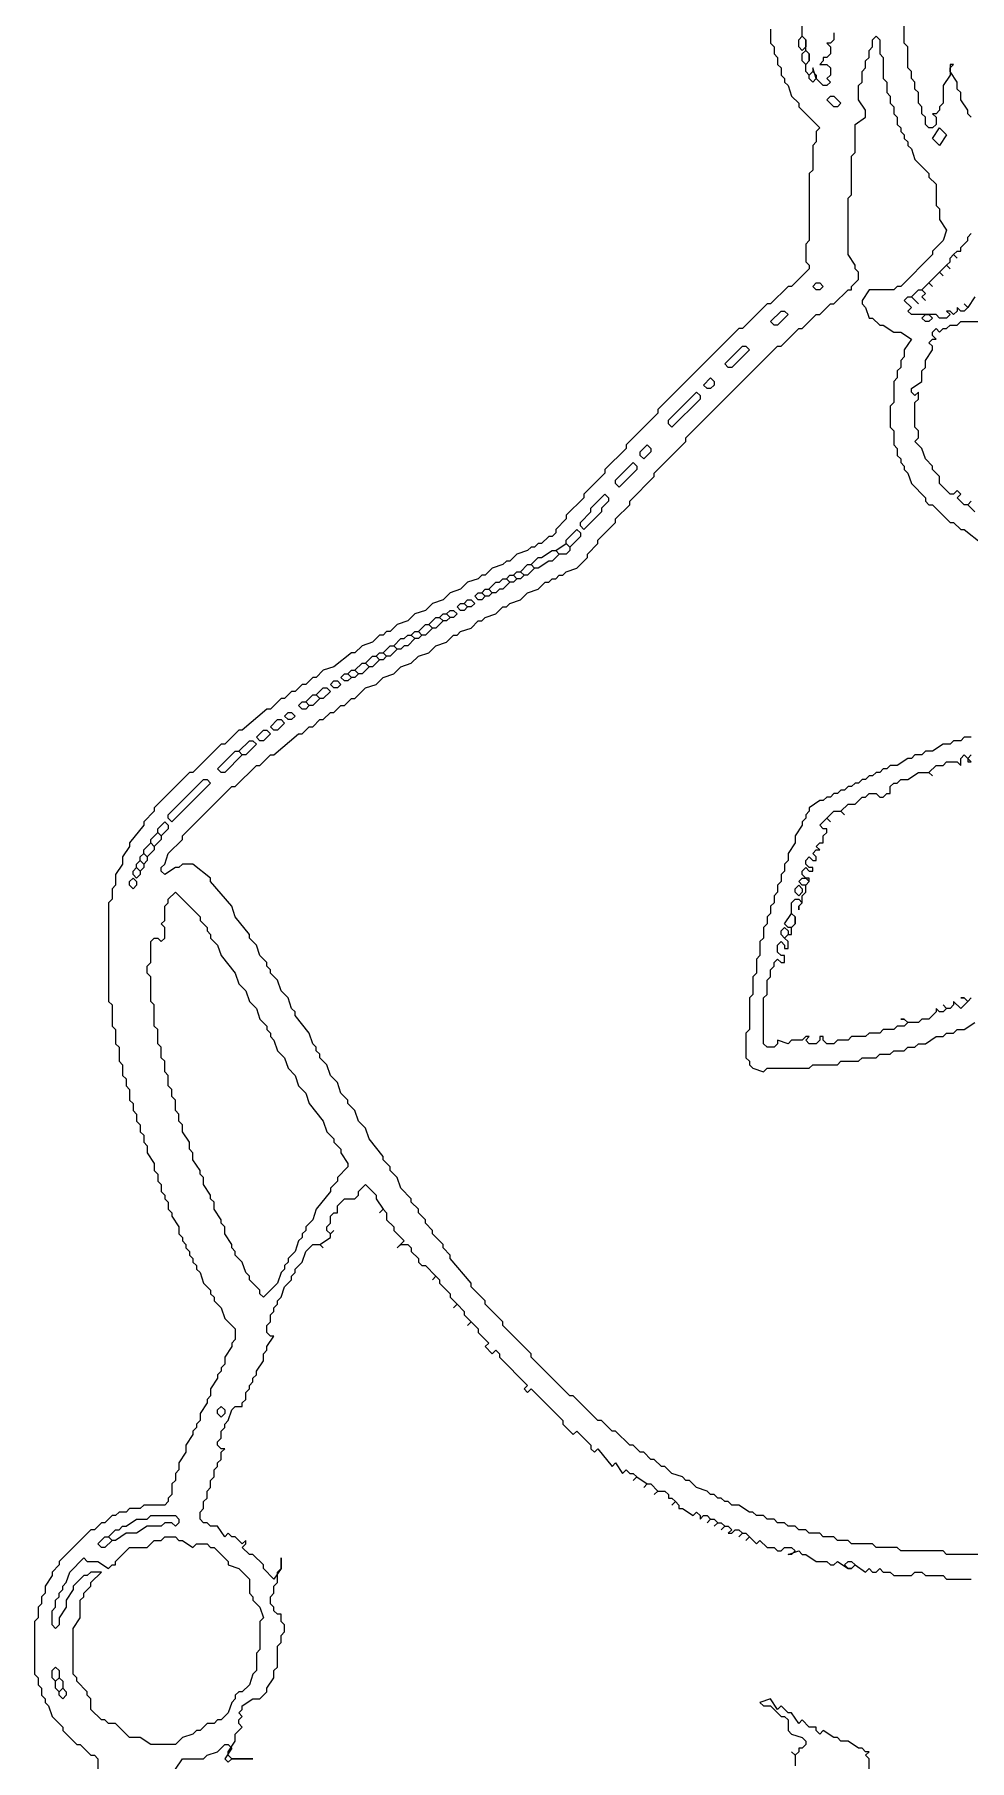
# Model space of a CAD drawing. Header units: millimetres. Extents: x 2 to 58.7, y 4.2 to 84.
# Drawn here: x 5.27 to 21.36, y 25.85 to 55.55 of the extents above; entities that cross this region are included whole.
import ezdxf

# ---------------------------------------------------------------- set-up
doc = ezdxf.new("R2010")
doc.units = ezdxf.units.MM
doc.layers.add('RAISED_METAL', color=7, linetype='Continuous')

msp = doc.modelspace()

# ---------------------------------------------------------------- linework, layer by layer
at = {"layer": 'RAISED_METAL'}
for points in [[(21.392, 54.121), (21.331, 54.182), (21.331, 54.242), (21.21, 54.424), (21.21, 54.545), (21.149, 54.606), (21.149, 54.727), (21.028, 54.909), (21.028, 54.97), (21.089, 55.03), (21.028, 55.03), (21.028, 54.848), (20.907, 54.667), (20.907, 54.364), (20.846, 54.303), (20.846, 54.242), (20.786, 54.182), (20.725, 54.182), (20.786, 54.121), (20.786, 54), (20.725, 53.939), (20.664, 53.939), (20.604, 54), (20.604, 54.121), (20.543, 54.182), (20.543, 54.303), (20.483, 54.364), (20.483, 54.545), (20.422, 54.606), (20.422, 54.727), (20.361, 54.788), (20.361, 54.909), (20.301, 54.97), (20.301, 55.333), (20.24, 55.394), (20.24, 56.242)], [(19.028, 55.576), (19.028, 55.455), (18.968, 55.394), (18.907, 55.394), (18.968, 55.333), (18.968, 55.212), (18.907, 55.152), (18.846, 55.152), (18.846, 55.091), (18.786, 55.03), (18.907, 55.03), (18.968, 54.97), (18.968, 54.848), (18.907, 54.788), (18.968, 54.727), (18.907, 54.667), (18.846, 54.667), (18.725, 54.788), (18.665, 54.97), (18.665, 54.909), (18.604, 54.848), (18.543, 54.909), (18.543, 55.03), (18.604, 55.091), (18.604, 55.212), (18.543, 55.273), (18.543, 55.455), (18.483, 55.515), (18.483, 55.939)], [(17.937, 55.636), (17.937, 55.394), (17.998, 55.333), (17.998, 55.212), (18.059, 55.152), (18.059, 55.03), (18.119, 54.97), (18.119, 54.848), (18.18, 54.788), (18.18, 54.727), (18.24, 54.667), (18.301, 54.485), (18.422, 54.364), (18.422, 54.303), (18.786, 53.939), (18.725, 53.879), (18.725, 53.697), (18.665, 53.636), (18.665, 53.212), (18.604, 53.152), (18.604, 52), (18.543, 51.939), (18.543, 51.636), (18.604, 51.576), (18.604, 51.515), (18.301, 51.212), (18.24, 51.212), (17.937, 50.909), (17.877, 50.909), (17.453, 50.485), (17.392, 50.485), (15.998, 49.091), (15.998, 49.03), (15.453, 48.485), (15.453, 48.424), (15.089, 48.061), (15.089, 48), (14.726, 47.636), (14.726, 47.576), (14.423, 47.273), (14.423, 47.212), (14.241, 47.03), (14.241, 46.97), (14.18, 46.909), (14.12, 46.909), (13.999, 46.788), (13.938, 46.788), (13.877, 46.727), (13.817, 46.727), (13.756, 46.667), (13.574, 46.606), (13.453, 46.485), (13.393, 46.485), (13.332, 46.424), (13.15, 46.364), (13.029, 46.242), (12.968, 46.242), (12.908, 46.182), (12.726, 46.121), (12.605, 46), (12.423, 45.939), (12.302, 45.818), (12.12, 45.758), (11.999, 45.636), (11.817, 45.576), (11.696, 45.455), (11.514, 45.394), (11.393, 45.273), (11.332, 45.273), (11.272, 45.212), (11.211, 45.212), (11.09, 45.091), (10.908, 45.03), (10.787, 44.909), (10.726, 44.909), (10.423, 44.667), (10.241, 44.606), (10.12, 44.485), (10.06, 44.485), (9.939, 44.364), (9.878, 44.364), (9.757, 44.242), (9.696, 44.242), (9.575, 44.121), (9.514, 44.121), (9.333, 43.939), (9.272, 43.939), (8.848, 43.576), (8.787, 43.576), (8.545, 43.333), (8.484, 43.333), (7.999, 42.848), (7.939, 42.848), (7.333, 42.242), (7.333, 42.182), (7.151, 42), (7.151, 41.939), (6.909, 41.636), (6.909, 41.576), (6.787, 41.394), (6.787, 41.273), (6.666, 41.091), (6.666, 40.909), (6.606, 40.848), (6.606, 40.667), (6.545, 40.606), (6.545, 38.909), (6.606, 38.848), (6.606, 38.485), (6.666, 38.424), (6.666, 38.182), (6.727, 38.121), (6.727, 37.879), (6.787, 37.818), (6.787, 37.636), (6.848, 37.576), (6.848, 37.455), (6.909, 37.394), (6.909, 37.212), (6.969, 37.152), (6.969, 37.03), (7.03, 36.97), (7.03, 36.848), (7.09, 36.788), (7.09, 36.667), (7.151, 36.606), (7.151, 36.485), (7.212, 36.424), (7.212, 36.303), (7.333, 36.121), (7.333, 36), (7.393, 35.939), (7.393, 35.818), (7.454, 35.758), (7.454, 35.636), (7.515, 35.576), (7.515, 35.515), (7.575, 35.455), (7.575, 35.333), (7.636, 35.273), (7.636, 35.212), (7.757, 35.03), (7.757, 34.909), (7.818, 34.848), (7.818, 34.788), (7.878, 34.727), (7.878, 34.667), (7.939, 34.606), (7.939, 34.545), (7.999, 34.485), (7.999, 34.424), (8.06, 34.364), (8.06, 34.303), (8.121, 34.242), (8.181, 34.061), (8.302, 33.939), (8.302, 33.879), (8.363, 33.818), (8.363, 33.758), (8.484, 33.636), (8.545, 33.455), (8.727, 33.273), (8.727, 33.091), (8.666, 33.03), (8.666, 32.97), (8.545, 32.788), (8.545, 32.667), (8.484, 32.606), (8.484, 32.545), (8.424, 32.485), (8.424, 32.424), (8.302, 32.242), (8.302, 32.121), (8.242, 32.061), (8.242, 32), (8.121, 31.818), (8.121, 31.697), (8.06, 31.636), (8.06, 31.576), (7.999, 31.515), (7.999, 31.455), (7.878, 31.273), (7.878, 31.152), (7.757, 30.97), (7.757, 30.848), (7.696, 30.788), (7.696, 30.667), (7.636, 30.606), (7.636, 30.424), (7.575, 30.364), (7.575, 30.303), (7.515, 30.242), (7.151, 30.242), (7.09, 30.182), (6.909, 30.182), (6.848, 30.121), (6.727, 30.121), (6.666, 30.061), (6.606, 30.061), (6.484, 29.939), (6.424, 29.939), (6.303, 29.818), (6.242, 29.818), (5.697, 29.273), (5.697, 29.212), (5.575, 29.091), (5.575, 29.03), (5.454, 28.848), (5.454, 28.727), (5.394, 28.667), (5.394, 28.545), (5.333, 28.485), (5.333, 28.303), (5.272, 28.242), (5.272, 27.333), (5.333, 27.273), (5.333, 27.152), (5.394, 27.091), (5.394, 26.97), (5.454, 26.909), (5.454, 26.848), (5.515, 26.788), (5.575, 26.606), (5.757, 26.424), (5.757, 26.364), (6, 26.121), (6.06, 26.121), (6.242, 25.939), (6.303, 25.939), (6.363, 25.879), (6.363, 25.697)], [(21.573, 29.394), (20.967, 29.394), (20.907, 29.455), (20.18, 29.455), (20.119, 29.515), (19.755, 29.515), (19.695, 29.576), (19.331, 29.576), (19.271, 29.636), (19.089, 29.636), (19.028, 29.697), (18.846, 29.697), (18.786, 29.758), (18.604, 29.758), (18.543, 29.818), (18.422, 29.818), (18.362, 29.879), (18.24, 29.879), (18.18, 29.939), (18.059, 29.939), (17.998, 30), (17.877, 30), (17.816, 30.061), (17.695, 30.061), (17.634, 30.121), (17.574, 30.121), (17.392, 30.242), (17.271, 30.242), (17.21, 30.303), (17.15, 30.303), (17.089, 30.364), (17.029, 30.364), (16.968, 30.424), (16.907, 30.424), (16.847, 30.485), (16.665, 30.545), (16.544, 30.667), (16.483, 30.667), (16.423, 30.727), (16.241, 30.788), (16.12, 30.909), (16.059, 30.909), (15.938, 31.03), (15.877, 31.03), (15.756, 31.152), (15.695, 31.152), (15.574, 31.273), (15.514, 31.273), (15.271, 31.515), (15.211, 31.515), (15.029, 31.697), (14.968, 31.697), (14.544, 32.121), (14.483, 32.121), (13.817, 32.788), (13.817, 32.848), (13.332, 33.333), (13.332, 33.394), (13.029, 33.697), (13.029, 33.758), (12.787, 34), (12.787, 34.061), (12.423, 34.485), (12.423, 34.545), (12.302, 34.667), (12.302, 34.727), (12.12, 34.909), (12.12, 34.97), (11.999, 35.091), (11.999, 35.152), (11.878, 35.273), (11.878, 35.333), (11.756, 35.455), (11.756, 35.515), (11.575, 35.697), (11.514, 35.879), (11.393, 36), (11.393, 36.061), (11.272, 36.182), (11.272, 36.242), (11.029, 36.545), (10.969, 36.727), (10.847, 36.848), (10.787, 37.03), (10.666, 37.152), (10.666, 37.212), (10.544, 37.333), (10.484, 37.515), (10.363, 37.636), (10.302, 37.818), (10.181, 37.939), (10.181, 38), (10.12, 38.061), (10.12, 38.121), (10.06, 38.182), (9.999, 38.364), (9.757, 38.667), (9.757, 38.727), (9.696, 38.788), (9.636, 38.97), (9.514, 39.091), (9.454, 39.273), (9.333, 39.394), (9.333, 39.455), (9.272, 39.515), (9.272, 39.576), (9.151, 39.697), (9.09, 39.879), (8.969, 40), (8.969, 40.061), (8.727, 40.364), (8.666, 40.545), (8.302, 40.97), (8.302, 41.03), (7.999, 41.273), (7.818, 41.273), (7.757, 41.212), (7.696, 41.212), (7.515, 41.091), (7.454, 41.152), (7.454, 41.212), (7.515, 41.273), (7.575, 41.455), (7.818, 41.697), (7.818, 41.758), (8.666, 42.606), (8.727, 42.606), (9.09, 42.97), (9.151, 42.97), (9.333, 43.152), (9.393, 43.152), (9.817, 43.515), (9.878, 43.515), (9.999, 43.636), (10.06, 43.636), (10.181, 43.758), (10.241, 43.758), (10.363, 43.879), (10.423, 43.879), (10.544, 44), (10.605, 44), (10.726, 44.121), (10.787, 44.121), (10.969, 44.303), (11.15, 44.364), (11.272, 44.485), (11.453, 44.545), (11.575, 44.667), (11.756, 44.727), (11.878, 44.848), (12.059, 44.909), (12.181, 45.03), (12.362, 45.091), (12.484, 45.212), (12.544, 45.212), (12.605, 45.273), (12.787, 45.333), (12.908, 45.455), (12.968, 45.455), (13.029, 45.515), (13.211, 45.576), (13.332, 45.697), (13.393, 45.697), (13.453, 45.758), (13.635, 45.818), (13.756, 45.939), (13.938, 46), (14.059, 46.121), (14.12, 46.121), (14.18, 46.182), (14.241, 46.182), (14.302, 46.242), (14.362, 46.242), (14.423, 46.303), (14.605, 46.364), (14.786, 46.545), (14.786, 46.606), (14.968, 46.788), (14.968, 46.848), (15.271, 47.152), (15.271, 47.212), (15.514, 47.455), (15.514, 47.515), (15.938, 47.939), (15.938, 48), (16.483, 48.545), (16.483, 48.606), (18.059, 50.182), (18.119, 50.182), (18.422, 50.485), (18.483, 50.485), (18.725, 50.727), (18.786, 50.727), (18.968, 50.909), (19.028, 50.909), (19.271, 51.152), (19.331, 51.152), (19.331, 51.212), (19.452, 51.333), (19.452, 51.455), (19.392, 51.515), (19.392, 51.576), (19.271, 51.758), (19.271, 52.727), (19.331, 52.788), (19.331, 53.455), (19.392, 53.515), (19.392, 54), (19.574, 54.121), (19.574, 54.242), (19.452, 54.424), (19.452, 54.667), (19.513, 54.727), (19.513, 54.909), (19.574, 54.97), (19.574, 55.091), (19.634, 55.152), (19.634, 55.273), (19.695, 55.333), (19.695, 55.455), (19.755, 55.515), (19.816, 55.455), (19.816, 55.212), (19.877, 55.152), (19.877, 54.788), (19.937, 54.727), (19.937, 54.545), (19.998, 54.485), (19.998, 54.364), (20.058, 54.303), (20.058, 54.182), (20.119, 54.121), (20.119, 54), (20.18, 53.939), (20.18, 53.879), (20.24, 53.818), (20.24, 53.758), (20.301, 53.697), (20.301, 53.636), (20.361, 53.576), (20.422, 53.394), (20.664, 53.152), (20.664, 53.091), (20.786, 52.97), (20.786, 52.606), (20.846, 52.545), (20.846, 52.364), (20.967, 52.182), (20.907, 52), (20.725, 51.818), (20.725, 51.758), (20.18, 51.212), (20.119, 51.212), (20.058, 51.152), (19.634, 51.152), (19.513, 50.97), (19.513, 50.909), (19.574, 50.848), (19.634, 50.667), (19.695, 50.667), (19.816, 50.545), (19.877, 50.545), (20.058, 50.424), (20.18, 50.424), (20.361, 50.303), (20.24, 50.121), (20.24, 50), (20.18, 49.939), (20.18, 49.818), (20.119, 49.758), (20.119, 49.636), (20.058, 49.576), (20.058, 49.212), (19.998, 49.152), (19.998, 48.788), (20.058, 48.727), (20.058, 48.485), (20.119, 48.424), (20.119, 48.303), (20.18, 48.242), (20.18, 48.182), (20.24, 48.121), (20.24, 48.061), (20.301, 48), (20.361, 47.818), (20.604, 47.576), (20.604, 47.515), (20.664, 47.455), (20.725, 47.455), (21.028, 47.152), (21.089, 47.152), (21.21, 47.03), (21.27, 47.03), (21.573, 46.788)], [(21.452, 51.03), (21.331, 50.848), (21.27, 50.909), (21.331, 50.848), (21.27, 50.788), (21.21, 50.788), (21.149, 50.848), (21.149, 50.788), (21.089, 50.727), (21.028, 50.788), (20.967, 50.788), (21.028, 50.727), (20.967, 50.667), (20.846, 50.667), (20.786, 50.727), (20.361, 50.727), (20.301, 50.788), (20.361, 50.848), (20.24, 50.97), (20.301, 51.03), (20.361, 51.03), (20.483, 50.909), (20.361, 51.03), (20.483, 51.152), (20.543, 51.152), (20.604, 51.091), (20.543, 51.03), (20.604, 50.97), (20.543, 51.03), (20.604, 51.091), (20.543, 51.152), (20.664, 51.273), (20.725, 51.212), (20.664, 51.273), (20.846, 51.455), (20.907, 51.394), (20.846, 51.455), (20.967, 51.576), (21.028, 51.515), (20.967, 51.576), (21.028, 51.636), (21.028, 51.697), (21.089, 51.758), (21.149, 51.697), (21.089, 51.758), (21.149, 51.818), (21.21, 51.818), (21.21, 51.879), (21.331, 52), (21.331, 52.061), (21.392, 52.121)], [(21.452, 47.333), (21.331, 47.455), (21.392, 47.515), (21.331, 47.455), (21.27, 47.455), (21.149, 47.576), (21.21, 47.636), (21.149, 47.697), (21.089, 47.636), (21.028, 47.636), (20.846, 47.818), (20.846, 47.939), (20.725, 48.061), (20.725, 48.121), (20.604, 48.242), (20.543, 48.424), (20.422, 48.545), (20.483, 48.606), (20.483, 48.727), (20.422, 48.788), (20.422, 49.212), (20.483, 49.273), (20.483, 49.394), (20.422, 49.333), (20.361, 49.394), (20.361, 49.455), (20.543, 49.576), (20.543, 49.758), (20.604, 49.818), (20.604, 49.939), (20.725, 50.121), (20.725, 50.182), (20.664, 50.242), (20.725, 50.303), (20.786, 50.303), (20.725, 50.364), (20.725, 50.424), (20.786, 50.485), (20.846, 50.424), (20.907, 50.485), (20.967, 50.485), (21.028, 50.545), (21.149, 50.545), (21.21, 50.606), (21.513, 50.606)], [(21.392, 43.455), (21.27, 43.455), (21.21, 43.394), (21.089, 43.394), (21.028, 43.333), (20.907, 43.333), (20.725, 43.212), (20.604, 43.212), (20.543, 43.152), (20.422, 43.152), (20.361, 43.091), (20.301, 43.091), (20.119, 42.97), (19.998, 42.97), (19.937, 42.909), (19.877, 42.909), (19.816, 42.848), (19.755, 42.848), (19.695, 42.788), (19.634, 42.788), (19.574, 42.727), (19.513, 42.727), (19.452, 42.667), (19.392, 42.667), (19.331, 42.606), (19.271, 42.606), (19.21, 42.545), (19.149, 42.545), (19.089, 42.485), (19.028, 42.485), (18.968, 42.424), (18.907, 42.424), (18.846, 42.364), (18.786, 42.364), (18.604, 42.242), (18.604, 42.182), (18.543, 42.121), (18.543, 42.061), (18.483, 42), (18.483, 41.939), (18.362, 41.758), (18.362, 41.636), (18.24, 41.455), (18.24, 41.333), (18.18, 41.273), (18.18, 41.152), (18.119, 41.091), (18.119, 40.97), (18.059, 40.909), (18.059, 40.788), (17.998, 40.727), (17.998, 40.606), (17.937, 40.545), (17.937, 40.424), (17.877, 40.364), (17.877, 40.242), (17.816, 40.182), (17.816, 40), (17.756, 39.939), (17.756, 39.697), (17.695, 39.636), (17.695, 39.394), (17.634, 39.333), (17.634, 39.03), (17.574, 38.97), (17.574, 38.424), (17.513, 38.364), (17.513, 37.939), (17.574, 37.879), (17.574, 37.818), (17.634, 37.758), (17.816, 37.697), (17.877, 37.758), (18.604, 37.758), (18.665, 37.818), (19.089, 37.818), (19.149, 37.879), (19.452, 37.879), (19.513, 37.939), (19.755, 37.939), (19.816, 38), (19.998, 38), (20.058, 38.061), (20.24, 38.061), (20.301, 38.121), (20.422, 38.121), (20.483, 38.182), (20.604, 38.182), (20.786, 38.303), (20.907, 38.303), (20.967, 38.364), (21.089, 38.364), (21.149, 38.424), (21.27, 38.424), (21.452, 38.545)], [(21.392, 38.97), (21.331, 38.909), (21.27, 38.97), (21.21, 38.97), (21.27, 38.97), (21.331, 38.909), (21.21, 38.788), (21.089, 38.909), (21.089, 38.848), (21.028, 38.788), (20.967, 38.788), (20.907, 38.848), (20.967, 38.788), (20.907, 38.727), (20.846, 38.727), (20.786, 38.788), (20.786, 38.727), (20.664, 38.606), (20.543, 38.606), (20.483, 38.545), (20.301, 38.545), (20.24, 38.606), (20.18, 38.606), (20.24, 38.606), (20.301, 38.545), (20.24, 38.485), (20.119, 38.485), (20.058, 38.424), (19.877, 38.424), (19.816, 38.364), (19.634, 38.364), (19.574, 38.303), (19.331, 38.303), (19.271, 38.242), (19.089, 38.242), (19.028, 38.182), (18.907, 38.182), (18.846, 38.242), (18.846, 38.303), (18.786, 38.303), (18.786, 38.242), (18.725, 38.182), (18.604, 38.182), (18.543, 38.242), (18.604, 38.303), (18.543, 38.303), (18.483, 38.242), (18.301, 38.242), (18.24, 38.182), (18.059, 38.242), (18.059, 38.182), (17.998, 38.121), (17.877, 38.121), (17.816, 38.182), (17.816, 38.97), (17.877, 39.03), (17.877, 39.273), (17.937, 39.333), (17.937, 39.455), (17.998, 39.515), (17.998, 39.576), (18.059, 39.636), (18.119, 39.576), (18.18, 39.576), (18.18, 39.697), (18.119, 39.697), (18.059, 39.758), (18.059, 39.879), (18.119, 39.939), (18.18, 39.879), (18.18, 39.818), (18.24, 39.818), (18.24, 39.939), (18.18, 40), (18.24, 40.061), (18.301, 40.061), (18.301, 40.182), (18.362, 40.242), (18.362, 40.364), (18.301, 40.424), (18.301, 40.606), (18.362, 40.667), (18.422, 40.667), (18.483, 40.606), (18.422, 40.545), (18.422, 40.485), (18.422, 40.545), (18.483, 40.606), (18.483, 40.727), (18.543, 40.788), (18.543, 40.909), (18.604, 40.97), (18.604, 41.03), (18.543, 41.03), (18.483, 41.091), (18.483, 41.152), (18.543, 41.212), (18.604, 41.152), (18.665, 41.152), (18.665, 41.212), (18.604, 41.212), (18.543, 41.273), (18.543, 41.333), (18.604, 41.394), (18.665, 41.333), (18.725, 41.333), (18.725, 41.394), (18.665, 41.455), (18.725, 41.515), (18.786, 41.515), (18.725, 41.576), (18.786, 41.636), (18.846, 41.636), (18.846, 41.758), (18.907, 41.818), (18.907, 41.879), (18.846, 41.879), (18.786, 41.939), (18.907, 42.061), (18.968, 42), (18.907, 42.061), (19.028, 42.182), (19.149, 42.182), (19.21, 42.121), (19.149, 42.182), (19.271, 42.303), (19.392, 42.303), (19.513, 42.424), (19.574, 42.424), (19.634, 42.485), (19.755, 42.485), (19.816, 42.424), (19.877, 42.424), (19.937, 42.485), (19.998, 42.485), (19.998, 42.606), (20.058, 42.667), (20.119, 42.667), (20.18, 42.727), (20.301, 42.727), (20.483, 42.848), (20.664, 42.848), (20.725, 42.788), (20.664, 42.848), (20.786, 42.97), (20.907, 42.97), (20.967, 43.03), (21.149, 43.03), (21.21, 42.97), (21.21, 43.091), (21.27, 43.152), (21.331, 43.091), (21.331, 43.03), (21.392, 43.03), (21.331, 43.091), (21.392, 43.152)], [(7.696, 25.697), (7.818, 25.879), (8.181, 25.879), (8.242, 25.939), (8.424, 26), (8.545, 26.121), (8.605, 26.121), (8.666, 26.061), (8.545, 25.879), (8.605, 25.818), (8.666, 25.879), (9.03, 25.879), (8.666, 25.879), (8.605, 25.939), (8.605, 26), (8.727, 26.182), (8.727, 26.303), (8.848, 26.424), (8.787, 26.485), (8.787, 26.545), (8.848, 26.606), (8.787, 26.667), (8.848, 26.727), (8.848, 26.788), (9.03, 26.909), (9.151, 26.909), (9.272, 27.03), (9.272, 27.091), (9.393, 27.273), (9.393, 27.394), (9.454, 27.455), (9.454, 27.818), (9.514, 27.879), (9.514, 28), (9.575, 28.061), (9.575, 28.182), (9.514, 28.242), (9.514, 28.364), (9.454, 28.364), (9.393, 28.424), (9.393, 28.485), (9.333, 28.545), (9.333, 28.667), (9.393, 28.727), (9.393, 28.848), (9.454, 28.909), (9.454, 29.091), (9.514, 29.152), (9.514, 29.333), (9.514, 29.152), (9.393, 28.97), (9.211, 29.152), (9.211, 29.212), (9.03, 29.394), (8.969, 29.394), (8.848, 29.515), (8.908, 29.576), (8.908, 29.636), (8.848, 29.576), (8.727, 29.697), (8.666, 29.697), (8.605, 29.758), (8.545, 29.697), (8.424, 29.879), (8.302, 29.879), (8.242, 29.939), (8.181, 29.939), (8.121, 30), (8.121, 30.121), (8.181, 30.182), (8.181, 30.303), (8.242, 30.364), (8.242, 30.485), (8.302, 30.545), (8.302, 30.667), (8.363, 30.727), (8.363, 30.848), (8.424, 30.909), (8.424, 30.97), (8.484, 31.03), (8.484, 31.152), (8.545, 31.212), (8.484, 31.212), (8.424, 31.273), (8.424, 31.333), (8.484, 31.394), (8.484, 31.515), (8.545, 31.576), (8.545, 31.636), (8.605, 31.697), (8.666, 31.879), (8.727, 31.939), (8.848, 31.939), (8.848, 32), (8.908, 32.061), (8.908, 32.182), (8.969, 32.242), (8.969, 32.303), (9.03, 32.364), (9.03, 32.424), (9.09, 32.485), (9.09, 32.545), (9.211, 32.727), (9.211, 32.848), (9.272, 32.909), (9.272, 32.97), (9.393, 33.152), (9.333, 33.152), (9.272, 33.212), (9.272, 33.333), (9.333, 33.394), (9.333, 33.515), (9.393, 33.576), (9.393, 33.636), (9.454, 33.697), (9.454, 33.758), (9.514, 33.818), (9.575, 34), (9.696, 34.121), (9.696, 34.182), (9.757, 34.242), (9.757, 34.303), (9.878, 34.424), (9.939, 34.606), (10.06, 34.727), (10.181, 34.727), (10.241, 34.667), (10.181, 34.727), (10.363, 34.848), (10.363, 34.909), (10.423, 34.97), (10.363, 34.909), (10.302, 34.97), (10.302, 35.03), (10.363, 35.091), (10.363, 35.212), (10.423, 35.273), (10.484, 35.273), (10.484, 35.394), (10.605, 35.515), (10.787, 35.515), (10.847, 35.576), (10.847, 35.636), (10.969, 35.758), (11.15, 35.576), (11.15, 35.515), (11.272, 35.333), (11.211, 35.273), (11.272, 35.333), (11.332, 35.273), (11.332, 35.152), (11.453, 35.03), (11.453, 34.97), (11.635, 34.788), (11.514, 34.667), (11.575, 34.727), (11.696, 34.727), (11.756, 34.667), (11.756, 34.606), (11.878, 34.485), (11.878, 34.424), (11.938, 34.364), (11.999, 34.364), (12.181, 34.182), (12.12, 34.121), (12.181, 34.182), (12.241, 34.121), (12.241, 34.061), (12.423, 33.879), (12.423, 33.818), (12.544, 33.697), (12.484, 33.636), (12.544, 33.697), (12.665, 33.576), (12.665, 33.515), (12.787, 33.394), (12.726, 33.333), (12.787, 33.394), (12.908, 33.273), (12.908, 33.212), (13.09, 33.03), (13.029, 32.97), (13.15, 32.848), (13.211, 32.909), (13.271, 32.848), (13.271, 32.788), (13.756, 32.303), (13.696, 32.242), (13.756, 32.182), (13.817, 32.242), (14.362, 31.697), (14.362, 31.636), (14.544, 31.455), (14.605, 31.515), (14.847, 31.273), (14.847, 31.212), (14.908, 31.152), (14.968, 31.212), (15.211, 30.909), (15.271, 30.97), (15.392, 30.788), (15.453, 30.848), (15.514, 30.788), (15.574, 30.788), (15.635, 30.727), (15.574, 30.667), (15.635, 30.727), (15.817, 30.606), (15.756, 30.545), (15.817, 30.606), (15.877, 30.606), (15.998, 30.485), (15.938, 30.424), (15.998, 30.485), (16.12, 30.485), (16.18, 30.424), (16.18, 30.364), (16.241, 30.364), (16.301, 30.303), (16.241, 30.242), (16.301, 30.303), (16.362, 30.242), (16.362, 30.182), (16.423, 30.182), (16.604, 30.061), (16.665, 30.121), (16.726, 30.061), (16.726, 30), (16.786, 30.061), (16.847, 30.061), (16.907, 30), (16.847, 29.939), (16.907, 30), (16.968, 30), (17.029, 29.939), (16.968, 29.879), (17.029, 29.939), (17.089, 29.939), (17.15, 29.879), (17.089, 29.818), (17.15, 29.879), (17.21, 29.879), (17.271, 29.818), (17.21, 29.758), (17.271, 29.758), (17.331, 29.818), (17.392, 29.818), (17.453, 29.758), (17.392, 29.697), (17.453, 29.758), (17.513, 29.758), (17.574, 29.697), (17.513, 29.636), (17.574, 29.697), (17.695, 29.576), (17.756, 29.636), (17.877, 29.515), (17.998, 29.515), (18.059, 29.455), (18.119, 29.455), (18.18, 29.515), (18.301, 29.515), (18.362, 29.455), (18.301, 29.394), (18.24, 29.394), (18.422, 29.455), (18.483, 29.394), (18.543, 29.394), (18.725, 29.273), (18.907, 29.273), (18.968, 29.212), (19.028, 29.212), (19.089, 29.273), (19.271, 29.152), (19.331, 29.152), (19.392, 29.212), (19.574, 29.091), (19.634, 29.152), (19.695, 29.091), (19.755, 29.091), (19.816, 29.152), (19.877, 29.091), (19.998, 29.091), (20.058, 29.03), (20.361, 29.03), (20.422, 29.091), (20.543, 29.091), (20.604, 29.03), (20.907, 29.03), (20.967, 28.97), (21.392, 28.97)], [(19.634, 25.455), (19.634, 25.879), (19.574, 25.939), (19.634, 26), (19.574, 26), (19.513, 26.061), (19.452, 26.061), (19.271, 26.182), (19.149, 26.182), (19.089, 26.242), (19.028, 26.242), (18.846, 26.364), (18.786, 26.303), (18.725, 26.364), (18.725, 26.424), (18.604, 26.424), (18.483, 26.545), (18.422, 26.485), (18.301, 26.667), (18.24, 26.667), (18.119, 26.788), (18.059, 26.727), (17.937, 26.909), (17.756, 26.848), (17.816, 26.788), (17.937, 26.788), (18.119, 26.606), (18.18, 26.606), (18.24, 26.545), (18.24, 26.364), (18.301, 26.303), (18.483, 26.242), (18.543, 26.182), (18.543, 26.121), (18.483, 26.061), (18.422, 26.061), (18.422, 26), (18.362, 25.939), (18.301, 26), (18.362, 25.939), (18.362, 25.758)]]:
    msp.add_lwpolyline(points, dxfattribs=at)
for points in [[(18.483, 55.515), (18.543, 55.455), (18.543, 55.333), (18.483, 55.273), (18.422, 55.333), (18.422, 55.455)], [(18.543, 55.273), (18.604, 55.212), (18.604, 55.091), (18.543, 55.03), (18.483, 55.091), (18.483, 55.212)], [(18.604, 54.848), (18.665, 54.909), (18.725, 54.848), (18.725, 54.788), (18.665, 54.727), (18.604, 54.788)], [(18.907, 54.424), (18.968, 54.485), (19.028, 54.485), (19.149, 54.364), (19.089, 54.303), (19.028, 54.303)], [(20.846, 53.939), (20.967, 53.818), (20.846, 53.636), (20.725, 53.758)], [(18.665, 51.212), (18.725, 51.273), (18.786, 51.273), (18.846, 51.212), (18.786, 51.152), (18.725, 51.152)], [(18.18, 50.788), (18.24, 50.727), (18.059, 50.545), (17.998, 50.545), (17.937, 50.606), (18.119, 50.788)], [(20.543, 50.667), (20.604, 50.727), (20.664, 50.727), (20.725, 50.667), (20.664, 50.606), (20.604, 50.606)], [(17.513, 50.182), (17.574, 50.121), (17.271, 49.818), (17.21, 49.818), (17.15, 49.879), (17.453, 50.182)], [(16.786, 49.515), (16.907, 49.636), (16.968, 49.576), (16.968, 49.515), (16.907, 49.455), (16.847, 49.455)], [(16.665, 49.394), (16.726, 49.333), (16.726, 49.273), (16.241, 48.788), (16.18, 48.848), (16.18, 48.909)], [(15.817, 48.485), (15.877, 48.424), (15.877, 48.364), (15.756, 48.242), (15.695, 48.303), (15.695, 48.364)], [(15.574, 48.182), (15.635, 48.121), (15.635, 48.061), (15.332, 47.758), (15.271, 47.818), (15.271, 47.879)], [(15.089, 47.636), (15.15, 47.576), (15.15, 47.515), (15.029, 47.394), (15.029, 47.333), (14.726, 47.03), (14.665, 47.091), (14.665, 47.152), (14.847, 47.333), (14.847, 47.394)], [(14.605, 47.03), (14.665, 46.97), (14.665, 46.909), (14.483, 46.727), (14.423, 46.788), (14.423, 46.848)], [(14.302, 46.606), (14.18, 46.485), (14.12, 46.485), (13.938, 46.364), (13.877, 46.364), (13.817, 46.424), (13.938, 46.545), (13.999, 46.545), (14.18, 46.667), (14.241, 46.667)], [(14.241, 46.667), (14.423, 46.788), (14.483, 46.727), (14.483, 46.667), (14.423, 46.606), (14.302, 46.606)], [(13.635, 46.303), (13.756, 46.424), (13.817, 46.424), (13.877, 46.364), (13.756, 46.242), (13.696, 46.242)], [(13.453, 46.121), (13.332, 46), (13.271, 46), (13.211, 45.939), (13.15, 45.939), (13.09, 46), (13.211, 46.121), (13.271, 46.121), (13.332, 46.182), (13.393, 46.182)], [(13.393, 46.182), (13.453, 46.242), (13.514, 46.242), (13.574, 46.182), (13.514, 46.121), (13.453, 46.121)], [(13.514, 46.242), (13.574, 46.303), (13.635, 46.303), (13.696, 46.242), (13.635, 46.182), (13.574, 46.182)], [(12.544, 45.697), (12.605, 45.758), (12.665, 45.758), (12.726, 45.697), (12.665, 45.636), (12.605, 45.636)], [(12.665, 45.758), (12.726, 45.818), (12.787, 45.818), (12.847, 45.758), (12.787, 45.697), (12.726, 45.697)], [(12.847, 45.879), (12.908, 45.939), (12.968, 45.939), (13.029, 45.879), (12.968, 45.818), (12.908, 45.818)], [(12.968, 45.939), (13.029, 46), (13.09, 46), (13.15, 45.939), (13.09, 45.879), (13.029, 45.879)], [(12.059, 45.394), (12.181, 45.515), (12.241, 45.515), (12.302, 45.455), (12.181, 45.333), (12.12, 45.333)], [(12.241, 45.515), (12.302, 45.576), (12.362, 45.576), (12.423, 45.515), (12.362, 45.455), (12.302, 45.455)], [(12.362, 45.576), (12.423, 45.636), (12.484, 45.636), (12.544, 45.576), (12.484, 45.515), (12.423, 45.515)], [(11.817, 45.152), (11.696, 45.03), (11.635, 45.03), (11.575, 44.97), (11.514, 44.97), (11.453, 45.03), (11.575, 45.152), (11.635, 45.152), (11.696, 45.212), (11.756, 45.212)], [(11.756, 45.212), (11.817, 45.273), (11.878, 45.273), (11.938, 45.212), (11.878, 45.152), (11.817, 45.152)], [(11.878, 45.273), (11.999, 45.394), (12.059, 45.394), (12.12, 45.333), (11.999, 45.212), (11.938, 45.212)], [(10.969, 44.727), (11.09, 44.848), (11.15, 44.848), (11.211, 44.788), (11.09, 44.667), (11.029, 44.667)], [(11.15, 44.848), (11.211, 44.909), (11.272, 44.909), (11.332, 44.848), (11.272, 44.788), (11.211, 44.788)], [(11.272, 44.909), (11.393, 45.03), (11.453, 45.03), (11.514, 44.97), (11.393, 44.848), (11.332, 44.848)], [(10.544, 44.485), (10.605, 44.545), (10.666, 44.545), (10.726, 44.485), (10.666, 44.424), (10.605, 44.424)], [(10.666, 44.545), (10.726, 44.606), (10.787, 44.606), (10.847, 44.545), (10.787, 44.485), (10.726, 44.485)], [(10.787, 44.606), (10.908, 44.727), (10.969, 44.727), (11.029, 44.667), (10.908, 44.545), (10.847, 44.545)], [(10.12, 44.182), (10.241, 44.303), (10.302, 44.303), (10.363, 44.242), (10.241, 44.121), (10.181, 44.121)], [(10.363, 44.364), (10.423, 44.424), (10.484, 44.424), (10.544, 44.364), (10.484, 44.303), (10.423, 44.303)], [(9.817, 44), (9.878, 44.061), (9.939, 44.061), (9.999, 44), (9.939, 43.939), (9.878, 43.939)], [(9.939, 44.061), (10.06, 44.182), (10.12, 44.182), (10.181, 44.121), (10.06, 44), (9.999, 44)], [(9.333, 43.636), (9.454, 43.758), (9.514, 43.758), (9.575, 43.697), (9.454, 43.576), (9.393, 43.576)], [(9.575, 43.818), (9.636, 43.879), (9.696, 43.879), (9.757, 43.818), (9.696, 43.758), (9.636, 43.758)], [(9.03, 43.394), (9.09, 43.333), (8.908, 43.152), (8.848, 43.152), (8.787, 43.212), (8.969, 43.394)], [(9.09, 43.455), (9.211, 43.576), (9.272, 43.576), (9.333, 43.515), (9.211, 43.394), (9.151, 43.394)], [(8.787, 43.212), (8.848, 43.152), (8.545, 42.848), (8.484, 42.848), (8.424, 42.909), (8.727, 43.212)], [(8.242, 42.727), (8.302, 42.667), (7.636, 42), (7.575, 42.061), (7.575, 42.121), (8.181, 42.727)], [(7.515, 42), (7.575, 41.939), (7.575, 41.879), (7.454, 41.758), (7.393, 41.818), (7.393, 41.879)], [(7.272, 41.636), (7.333, 41.576), (7.333, 41.515), (7.212, 41.394), (7.151, 41.455), (7.151, 41.515)], [(7.393, 41.818), (7.454, 41.758), (7.454, 41.697), (7.333, 41.576), (7.272, 41.636), (7.272, 41.697)], [(7.03, 41.273), (7.09, 41.333), (7.151, 41.273), (7.151, 41.212), (7.09, 41.152), (7.03, 41.212)], [(7.09, 41.394), (7.151, 41.455), (7.212, 41.394), (7.212, 41.333), (7.151, 41.273), (7.09, 41.333)], [(6.909, 40.97), (6.969, 41.03), (7.03, 40.97), (7.03, 40.909), (6.969, 40.848), (6.909, 40.909)], [(6.969, 41.152), (7.03, 41.212), (7.09, 41.152), (7.09, 41.091), (7.03, 41.03), (6.969, 41.091)], [(18.422, 40.97), (18.483, 41.03), (18.543, 41.03), (18.604, 40.97), (18.543, 40.909), (18.483, 40.909)], [(7.696, 40.788), (8.121, 40.364), (8.121, 40.303), (8.242, 40.182), (8.242, 40.121), (8.302, 40.061), (8.302, 40), (8.424, 39.879), (8.484, 39.697), (8.727, 39.394), (8.787, 39.212), (8.908, 39.091), (8.969, 38.909), (9.09, 38.788), (9.151, 38.606), (9.272, 38.485), (9.272, 38.424), (9.333, 38.364), (9.333, 38.303), (9.393, 38.242), (9.454, 38.061), (9.575, 37.939), (9.636, 37.758), (9.757, 37.636), (9.817, 37.455), (9.939, 37.333), (9.999, 37.152), (10.241, 36.848), (10.302, 36.667), (10.423, 36.545), (10.423, 36.485), (10.544, 36.364), (10.544, 36.303), (10.666, 36.121), (10.666, 36.061), (10.484, 35.879), (10.484, 35.818), (10.363, 35.697), (10.363, 35.636), (10.12, 35.333), (10.06, 35.152), (9.939, 35.03), (9.939, 34.97), (9.878, 34.909), (9.878, 34.848), (9.817, 34.788), (9.757, 34.606), (9.636, 34.485), (9.636, 34.424), (9.575, 34.364), (9.575, 34.303), (9.514, 34.242), (9.454, 34.061), (9.211, 33.818), (9.151, 33.879), (9.151, 33.939), (8.969, 34.121), (8.969, 34.182), (8.908, 34.242), (8.848, 34.424), (8.727, 34.545), (8.727, 34.606), (8.666, 34.667), (8.666, 34.727), (8.545, 34.909), (8.545, 35.03), (8.484, 35.091), (8.484, 35.152), (8.363, 35.333), (8.363, 35.455), (8.302, 35.515), (8.302, 35.576), (8.181, 35.758), (8.181, 35.879), (8.121, 35.939), (8.121, 36), (7.999, 36.182), (7.999, 36.303), (7.939, 36.364), (7.939, 36.485), (7.818, 36.667), (7.818, 36.788), (7.757, 36.848), (7.757, 36.97), (7.696, 37.03), (7.696, 37.212), (7.636, 37.273), (7.636, 37.394), (7.575, 37.455), (7.575, 37.636), (7.515, 37.697), (7.515, 37.879), (7.454, 37.939), (7.454, 38.121), (7.393, 38.182), (7.393, 38.424), (7.333, 38.485), (7.333, 38.848), (7.272, 38.909), (7.272, 39.333), (7.212, 39.394), (7.212, 39.515), (7.272, 39.576), (7.272, 39.939), (7.333, 40), (7.393, 40), (7.454, 39.939), (7.515, 40), (7.515, 40.182), (7.454, 40.242), (7.515, 40.303), (7.515, 40.545), (7.575, 40.606), (7.575, 40.667)], [(18.362, 40.848), (18.422, 40.909), (18.483, 40.848), (18.483, 40.788), (18.422, 40.727), (18.362, 40.788)], [(18.301, 40.424), (18.362, 40.364), (18.362, 40.242), (18.301, 40.182), (18.24, 40.182), (18.18, 40.242)], [(18.119, 40.121), (18.18, 40.182), (18.24, 40.121), (18.24, 40.061), (18.18, 40), (18.119, 40.061)], [(8.424, 31.879), (8.484, 31.939), (8.545, 31.879), (8.545, 31.818), (8.484, 31.758), (8.424, 31.818)], [(7.757, 30), (7.757, 29.939), (7.696, 29.879), (7.636, 29.939), (7.515, 29.939), (7.454, 29.879), (7.212, 29.879), (7.03, 29.758), (6.848, 29.758), (6.666, 29.636), (6.606, 29.636), (6.545, 29.697), (6.666, 29.818), (6.727, 29.818), (6.787, 29.879), (6.848, 29.879), (7.03, 30), (7.212, 30), (7.272, 30.061), (7.696, 30.061)], [(7.515, 29.697), (7.696, 29.697), (7.757, 29.636), (7.818, 29.636), (7.999, 29.515), (8.06, 29.576), (8.242, 29.576), (8.302, 29.515), (8.363, 29.515), (8.605, 29.273), (8.605, 29.212), (8.787, 29.152), (8.969, 28.97), (8.969, 28.727), (9.03, 28.667), (9.03, 28.606), (9.151, 28.485), (9.211, 28.303), (9.151, 28.242), (9.151, 27.758), (9.09, 27.697), (9.09, 27.394), (9.03, 27.333), (8.969, 27.152), (8.848, 27.03), (8.787, 27.03), (8.727, 26.97), (8.727, 26.909), (8.666, 26.848), (8.605, 26.667), (8.484, 26.545), (8.424, 26.545), (8.363, 26.485), (8.242, 26.485), (8.121, 26.364), (8.06, 26.364), (7.999, 26.303), (7.818, 26.242), (7.696, 26.121), (7.272, 26.121), (7.09, 26.242), (6.909, 26.242), (6.666, 26.485), (6.545, 26.485), (6.484, 26.545), (6.424, 26.545), (6.242, 26.727), (6.242, 26.909), (6.181, 26.97), (6.181, 27.03), (6, 27.212), (6, 27.273), (5.939, 27.333), (5.939, 28.121), (6.06, 28.303), (6.06, 28.606), (6.121, 28.667), (6.121, 28.727), (6.242, 28.848), (6.242, 28.909), (6.424, 29.091), (6.242, 29.091), (6.181, 29.03), (6.121, 29.03), (5.939, 28.848), (5.939, 28.788), (5.818, 28.606), (5.818, 28.485), (5.697, 28.303), (5.697, 28.182), (5.636, 28.121), (5.575, 28.182), (5.575, 28.424), (5.636, 28.485), (5.636, 28.606), (5.697, 28.667), (5.697, 28.727), (5.757, 28.788), (5.757, 28.848), (5.818, 28.909), (5.878, 29.091), (6.121, 29.333), (6.181, 29.273), (6.363, 29.273), (6.545, 29.152), (6.606, 29.212), (6.666, 29.212), (6.666, 29.273), (6.909, 29.515), (7.212, 29.515), (7.333, 29.636), (7.454, 29.636)], [(6.363, 29.576), (6.484, 29.697), (6.545, 29.697), (6.606, 29.636), (6.484, 29.515), (6.424, 29.515)], [(19.21, 29.212), (19.271, 29.273), (19.331, 29.273), (19.392, 29.212), (19.331, 29.152), (19.271, 29.152)], [(5.636, 27.455), (5.697, 27.394), (5.697, 27.273), (5.636, 27.212), (5.575, 27.273), (5.575, 27.394)], [(5.697, 27.273), (5.757, 27.212), (5.757, 27.091), (5.697, 27.03), (5.636, 27.091), (5.636, 27.212)], [(5.697, 27.03), (5.757, 27.091), (5.818, 27.03), (5.818, 26.97), (5.757, 26.909), (5.697, 26.97)]]:
    msp.add_lwpolyline(points, close=True, dxfattribs=at)

doc.saveas('drawing.dxf')
